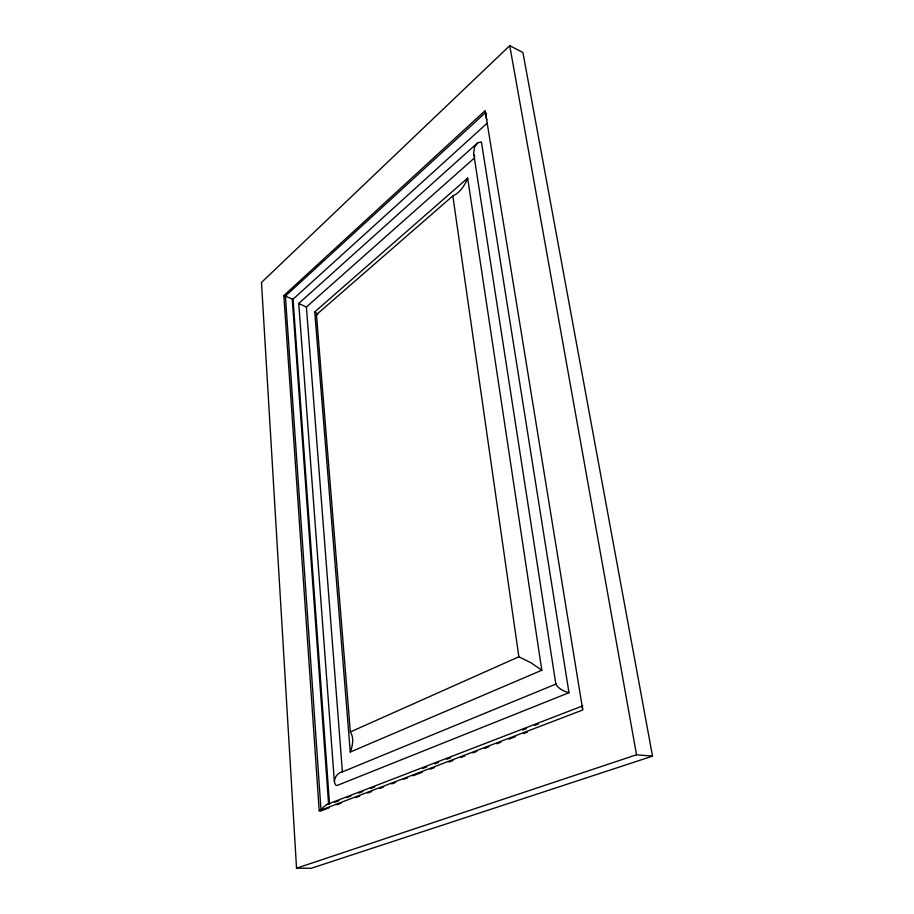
<?xml version="1.0" encoding="UTF-8"?>
<svg xmlns="http://www.w3.org/2000/svg" width="914" height="914" viewBox="0 0 914 914"><rect width="100%" height="100%" fill="white"/><g stroke="black" fill="none" stroke-linecap="round" stroke-linejoin="round"><path stroke-width="1.37" d="M334.387 781.893L298.752 303.471L477.634 142.847L481.392 141.967L568.976 692.698L336.992 785.526L335.906 785.229C331.896 780.784 336.992 772.49 342.407 771.862L555.027 684.437M486.202 113.507L485.951 116.569L486.876 119.745M568.976 692.698C563.984 691.407 558.58 688.825 555.872 684.278L555.998 683.672M350.268 752.028C352.633 745.755 354.278 737.952 350.348 731.943L316.438 314.679L452.841 195.916C460.188 192.648 464.792 185.348 467.66 178.127L541.819 670.248L350.268 752.028L314.747 311.891L467.66 178.127M319.214 810.775L582.766 709.995L485.14 110.628L283.843 295.588L319.214 810.775L321.054 810.855L323.11 807.359L326.618 804.594L582.835 705.825M477.634 142.847L474.412 147.565L473.635 153.358L555.872 684.278M509.738 45.7L261.473 282.472L296.536 868.186L311.206 868.3L652.527 756.129L522.899 52.452L509.738 45.7L636.521 754.77L652.527 756.129M485.768 112.376L285.397 296.079L321.054 810.855M329.543 804.32L293.04 299.221L487.116 123.253M342.407 771.862L306.396 307.013L474.686 157.756M582.412 705.939L581.967 706.785L582.789 708.293M350.348 731.943L518.866 656.789L530.92 662.73L541.819 670.248M334.867 802.275L338.866 800.733M346.852 797.659L350.839 796.128M358.825 793.055L362.812 791.513M370.798 788.439L374.797 786.908M422.702 768.468L426.689 766.937M434.676 763.864L438.663 762.322M446.649 759.248L450.648 757.717M522.5 730.058L526.498 728.527M534.484 725.453L538.472 723.922M322.391 810.341L329.051 807.805M337.038 804.754L341.036 803.223M355.683 797.636L359.682 796.105M367.668 793.066L371.667 791.535M379.653 788.485L383.652 786.965M391.638 783.915L395.636 782.384M403.622 779.334L407.621 777.814M412.945 775.78L422.268 772.227M430.266 769.177L434.253 767.646M448.911 762.059L452.898 760.528M460.896 757.478L464.883 755.958M472.881 752.908L476.88 751.388M484.866 748.338L488.864 746.807M496.85 743.756L500.849 742.237M508.835 739.186L515.496 736.65M523.482 733.599L527.481 732.068M296.536 868.186L636.521 754.77M326.618 804.594L328.606 804.274L292.24 298.969L283.843 295.588M317.684 314.656L316.438 314.679M292.24 298.969L293.04 299.221M306.396 307.013L298.752 303.471M314.747 311.891L317.581 313.879M474.058 154.912L474.777 156.088M452.841 195.916L518.866 656.789"/></g></svg>
